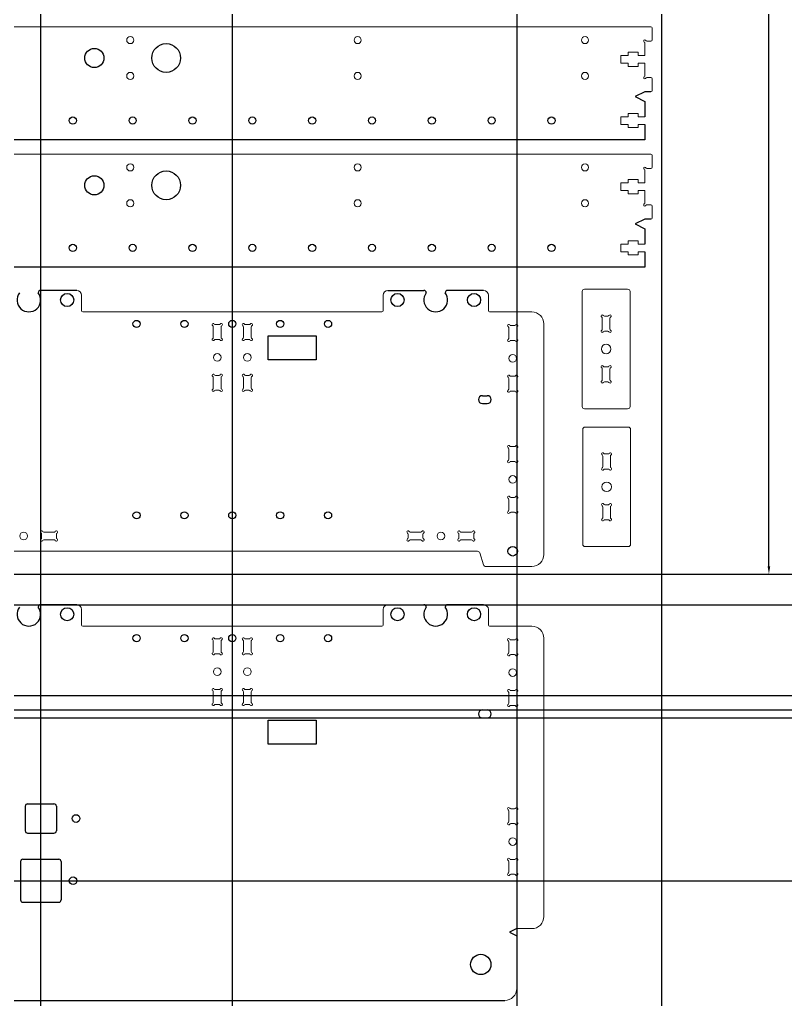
# Model space of a CAD drawing. Header units: millimetres. Extents: x 758 to 1394, y -722 to 605.
# Drawn here: x 1073.7 to 1394.1, y -580.2 to -170.3 of the extents above; entities that cross this region are included whole.
import ezdxf

# ---------------------------------------------------------------- set-up
doc = ezdxf.new("R2010")
doc.units = ezdxf.units.MM
doc.header["$PDSIZE"] = -1
doc.layers.add('Layer0', color=7, linetype='Continuous', true_color=0xffffff)
doc.layers.add('WHITE', color=7, linetype='Continuous', true_color=0xffffff)
doc.dimstyles.new('ISO-25', dxfattribs={"dimtxt": 2.5, "dimasz": 2.5, "dimexe": 1.25, "dimexo": 0.625, "dimtad": 1, "dimtxsty": 'Standard', "dimcen": 2.5, "dimadec": 0, "dimazin": 0, "dimtfac": 1, "dimtmove": 0, "dimatfit": 3, "dimfxl": 1, "dimarcsym": 0})

# ---------------------------------------------------------------- blocks, each defined once
blk = doc.blocks.new('*D19')
at = {"layer": 'Defpoints', "color": 0}
for p in [(1341.88, 554.69), (1341.88, -402.04), (1386.81, -402.04)]:
    blk.add_point(p, dxfattribs=at)
at = {"layer": 'Layer0', "color": 0, "lineweight": -2}
for p, q in [((1342.88, 554.69), (1387.81, 554.69)), ((1386.81, 551.39), (1386.81, 79.89)), ((1386.81, -398.74), (1386.81, 72.76)), ((1342.88, -402.04), (1387.81, -402.04))]:
    blk.add_line(p, q, dxfattribs=at)
at = {"layer": 'Layer0', "color": 0}
for points in [[(1387.36, 551.39), (1386.26, 551.39), (1386.81, 554.69)], [(1386.26, -398.74), (1387.36, -398.74), (1386.81, -402.04)]]:
    blk.add_solid(points, dxfattribs=at)
at = {"layer": 'Layer0', "color": 0, "lineweight": -2, "insert": (1386.81, 76.33), "char_height": 3.5, "attachment_point": 5}
blk.add_mtext('956,73', dxfattribs=at)

msp = doc.modelspace()

# ---------------------------------------------------------------- linework, layer by layer
at = {"color": 7, "linetype": 'Continuous', "lineweight": 15}
for p, q in [((758.462, -173.263), (1337.462, -173.263)), ((1337.962, -173.763), (1337.962, -178.763)), ((1334.961, -180.129), (1334.961, -185.263)), ((1337.462, -179.263), (1335.828, -179.263)), ((1332.161, -183.906), (1327.961, -183.906)), ((1327.961, -183.906), (1327.961, -185.263)), ((1332.161, -185.263), (1332.161, -183.906)), ((1327.961, -185.263), (1324.961, -185.263)), ((1324.961, -185.263), (1324.961, -188.463)), ((1324.961, -188.463), (1327.961, -188.463)), ((1327.961, -188.463), (1327.961, -189.806)), ((1334.961, -185.263), (1332.161, -185.263)), ((1332.161, -188.463), (1334.961, -188.463)), ((1332.161, -189.806), (1332.161, -188.463)), ((1334.961, -188.463), (1334.961, -193.597)), ((1327.961, -189.806), (1332.161, -189.806)), ((1335.828, -194.463), (1337.462, -194.463)), ((1337.962, -194.963), (1337.962, -199.963)), ((1327.961, -210.863), (1324.961, -210.863)), ((1324.961, -210.863), (1324.961, -214.063)), ((1332.161, -209.506), (1327.961, -209.506)), ((1327.961, -209.506), (1327.961, -210.863)), ((1332.161, -210.863), (1332.161, -209.506)), ((1334.961, -210.863), (1332.161, -210.863)), ((1324.961, -214.063), (1327.961, -214.063)), ((1327.961, -214.063), (1327.961, -215.406)), ((1327.961, -215.406), (1332.161, -215.406)), ((1332.161, -214.063), (1334.961, -214.063)), ((1332.161, -215.406), (1332.161, -214.063)), ((758.462, -226.477), (1337.462, -226.477)), ((1337.962, -226.977), (1337.962, -231.977)), ((1334.961, -233.343), (1334.961, -238.477)), ((1337.462, -232.477), (1335.828, -232.477)), ((1332.161, -237.12), (1327.961, -237.12)), ((1327.961, -237.12), (1327.961, -238.477)), ((1332.161, -238.477), (1332.161, -237.12)), ((1327.961, -238.477), (1324.961, -238.477)), ((1324.961, -238.477), (1324.961, -241.677)), ((1324.961, -241.677), (1327.961, -241.677)), ((1327.961, -241.677), (1327.961, -243.02)), ((1334.961, -238.477), (1332.161, -238.477)), ((1332.161, -241.677), (1334.961, -241.677)), ((1332.161, -243.02), (1332.161, -241.677)), ((1334.961, -241.677), (1334.961, -246.811)), ((1327.961, -243.02), (1332.161, -243.02)), ((1335.828, -247.677), (1337.462, -247.677)), ((1337.962, -248.177), (1337.962, -253.177)), ((1327.961, -264.077), (1324.961, -264.077)), ((1324.961, -264.077), (1324.961, -267.277)), ((1332.161, -262.72), (1327.961, -262.72)), ((1327.961, -262.72), (1327.961, -264.077)), ((1332.161, -264.077), (1332.161, -262.72)), ((1334.961, -264.077), (1332.161, -264.077)), ((1324.961, -267.277), (1327.961, -267.277)), ((1327.961, -267.277), (1327.961, -268.62)), ((1327.961, -268.62), (1332.161, -268.62)), ((1332.161, -267.277), (1334.961, -267.277)), ((1332.161, -268.62), (1332.161, -267.277)), ((1099.584, -285.455), (1099.584, -291.957)), ((1225.589, -285.455), (1225.589, -291.957)), ((1269.589, -285.455), (1269.589, -291.957)), ((1308.782, -283.941), (1308.782, -331.941)), ((1327.782, -282.941), (1309.782, -282.941)), ((1328.782, -331.941), (1328.782, -283.941)), ((1225.089, -292.457), (1100.084, -292.457)), ((1287.761, -292.457), (1270.089, -292.457)), ((1317.182, -295.057), (1317.182, -299.625)), ((1319.516, -294.191), (1318.048, -294.191)), ((1320.382, -299.625), (1320.382, -295.057)), ((1154.637, -298.623), (1154.637, -303.091)), ((1157.07, -297.757), (1155.503, -297.757)), ((1157.936, -303.091), (1157.936, -298.623)), ((1167.237, -298.623), (1167.237, -303.091)), ((1169.67, -297.757), (1168.103, -297.757)), ((1170.536, -303.091), (1170.536, -298.623)), ((1278.112, -299.011), (1278.112, -303.479)), ((1280.545, -298.145), (1278.978, -298.145)), ((1281.411, -303.479), (1281.411, -299.011)), ((1292.761, -393.845), (1292.761, -297.457)), ((1318.048, -300.491), (1319.516, -300.491)), ((1155.503, -303.957), (1157.07, -303.957)), ((1168.103, -303.957), (1169.67, -303.957)), ((1278.978, -304.345), (1280.545, -304.345)), ((1319.516, -315.391), (1318.048, -315.391)), ((1157.07, -318.957), (1155.503, -318.957)), ((1169.67, -318.957), (1168.103, -318.957)), ((1280.545, -319.345), (1278.978, -319.345)), ((1317.182, -316.257), (1317.182, -320.825)), ((1320.382, -320.825), (1320.382, -316.257)), ((1154.637, -319.823), (1154.637, -324.291)), ((1157.936, -324.291), (1157.936, -319.823)), ((1167.237, -319.823), (1167.237, -324.291)), ((1170.536, -324.291), (1170.536, -319.823)), ((1278.112, -320.211), (1278.112, -324.679)), ((1281.411, -324.679), (1281.411, -320.211)), ((1318.048, -321.691), (1319.516, -321.691)), ((1155.503, -325.157), (1157.07, -325.157)), ((1168.103, -325.157), (1169.67, -325.157)), ((1278.978, -325.545), (1280.545, -325.545)), ((1309.782, -332.941), (1327.782, -332.941)), ((1308.988, -341.554), (1308.988, -389.554)), ((1327.988, -340.554), (1309.988, -340.554)), ((1328.988, -389.554), (1328.988, -341.554)), ((1278.112, -349.623), (1278.112, -354.091)), ((1280.545, -348.757), (1278.978, -348.757)), ((1281.411, -354.091), (1281.411, -349.623)), ((1319.722, -351.804), (1318.254, -351.804)), ((1278.978, -354.957), (1280.545, -354.957)), ((1317.388, -352.67), (1317.388, -357.238)), ((1320.588, -357.238), (1320.588, -352.67)), ((1318.254, -358.104), (1319.722, -358.104)), ((1278.112, -370.823), (1278.112, -375.291)), ((1280.545, -369.957), (1278.978, -369.957)), ((1281.411, -375.291), (1281.411, -370.823)), ((1319.722, -373.004), (1318.254, -373.004)), ((1278.978, -376.157), (1280.545, -376.157)), ((1317.388, -373.87), (1317.388, -378.438)), ((1320.588, -378.438), (1320.588, -373.87)), ((1318.254, -379.304), (1319.722, -379.304)), ((1082.911, -385.323), (1082.911, -386.891)), ((1088.245, -384.457), (1083.777, -384.457)), ((1089.111, -386.891), (1089.111, -385.323)), ((1236.061, -385.323), (1236.061, -386.891)), ((1241.395, -384.457), (1236.927, -384.457)), ((1242.261, -386.891), (1242.261, -385.323)), ((1257.261, -385.323), (1257.261, -386.891)), ((1262.595, -384.457), (1258.127, -384.457)), ((1263.461, -386.891), (1263.461, -385.323)), ((1083.777, -387.757), (1088.245, -387.757)), ((1236.927, -387.757), (1241.395, -387.757)), ((1258.127, -387.757), (1262.595, -387.757)), ((1060.146, -392.457), (1265.027, -392.457)), ((1265.981, -393.158), (1267.542, -398.143)), ((1309.988, -390.554), (1327.988, -390.554)), ((1268.496, -398.845), (1287.761, -398.845)), ((1099.584, -416.805), (1099.584, -423.307)), ((1225.589, -416.805), (1225.589, -423.307)), ((1269.589, -416.805), (1269.589, -423.307)), ((1225.089, -423.807), (1100.084, -423.807)), ((1287.761, -423.807), (1270.089, -423.807)), ((1154.637, -429.973), (1154.637, -434.441)), ((1157.07, -429.107), (1155.503, -429.107)), ((1157.936, -434.441), (1157.936, -429.973)), ((1167.237, -429.973), (1167.237, -434.441)), ((1169.67, -429.107), (1168.103, -429.107)), ((1170.536, -434.441), (1170.536, -429.973)), ((1278.112, -430.361), (1278.112, -434.828)), ((1280.545, -429.495), (1278.978, -429.495)), ((1281.411, -434.828), (1281.411, -430.361)), ((1292.761, -545.195), (1292.761, -428.807)), ((1155.503, -435.307), (1157.07, -435.307)), ((1168.103, -435.307), (1169.67, -435.307)), ((1278.978, -435.695), (1280.545, -435.695)), ((1157.07, -450.307), (1155.503, -450.307)), ((1169.67, -450.307), (1168.103, -450.307)), ((1280.545, -450.695), (1278.978, -450.695)), ((1154.637, -451.173), (1154.637, -455.641)), ((1157.936, -455.641), (1157.936, -451.173)), ((1167.237, -451.173), (1167.237, -455.641)), ((1170.536, -455.641), (1170.536, -451.173)), ((1278.112, -451.561), (1278.112, -456.028)), ((1281.411, -456.028), (1281.411, -451.561)), ((1155.503, -456.507), (1157.07, -456.507)), ((1168.103, -456.507), (1169.67, -456.507)), ((1278.978, -456.895), (1280.545, -456.895)), ((1280.545, -500.107), (1278.978, -500.107)), ((1278.112, -500.973), (1278.112, -505.441)), ((1281.411, -505.441), (1281.411, -500.973)), ((1278.978, -506.307), (1280.545, -506.307)), ((1278.112, -522.173), (1278.112, -526.641)), ((1280.545, -521.307), (1278.978, -521.307)), ((1281.411, -526.641), (1281.411, -522.173)), ((1278.978, -527.507), (1280.545, -527.507)), ((1281.411, -550.195), (1287.761, -550.195))]:
    msp.add_line(p, q, dxfattribs=at)
for p, q in [((1334.961, -200.463), (1330.961, -202.463)), ((1337.462, -200.463), (1334.961, -200.463)), ((1330.961, -202.463), (1334.961, -204.463)), ((1334.961, -204.463), (1334.961, -210.863)), ((1334.961, -214.063), (1334.961, -220.463)), ((1334.961, -220.463), (760.962, -220.463)), ((1334.961, -253.677), (1330.961, -255.677)), ((1337.462, -253.677), (1334.961, -253.677)), ((1330.961, -255.677), (1334.961, -257.677)), ((1334.961, -257.677), (1334.961, -264.077)), ((1334.961, -267.277), (1334.961, -273.677)), ((1334.961, -273.677), (760.962, -273.677)), ((1281.411, -550.195), (1278.411, -551.695)), ((1278.411, -551.695), (1281.411, -553.195))]:
    msp.add_line(p, q)
for centre, radius in [((1119.962, -178.813), 1.5), ((1214.962, -178.813), 1.5), ((1309.962, -178.813), 1.5), ((1119.962, -193.813), 1.5), ((1214.962, -193.813), 1.5), ((1309.962, -193.813), 1.5), ((1119.962, -232.027), 1.5), ((1214.962, -232.027), 1.5), ((1309.962, -232.027), 1.5), ((1119.962, -247.027), 1.5), ((1214.962, -247.027), 1.5), ((1309.962, -247.027), 1.5), ((1318.782, -307.941), 2), ((1156.286, -311.457), 1.6), ((1168.886, -311.457), 1.6), ((1279.761, -311.845), 1.6), ((1279.761, -362.457), 1.6), ((1318.988, -365.554), 2), ((1075.411, -386.107), 1.6), ((1249.761, -386.107), 1.6), ((1156.286, -442.807), 1.6), ((1168.886, -442.807), 1.6), ((1279.761, -443.195), 1.6), ((1279.761, -513.807), 1.6)]:
    msp.add_circle(centre, radius, dxfattribs=at)
for centre, radius in [((1134.962, -186.313), 6), ((1104.962, -186.313), 4), ((1134.962, -239.527), 6), ((1104.962, -239.527), 4)]:
    msp.add_circle(centre, radius)
for centre, radius, start, end in [((1337.462, -173.763), 0.5, 0, 90), ((1334.961, -179.263), 0.5, 30.00005, 239.99995), ((1334.461, -180.129), 0.5, 0, 59.99995), ((1335.828, -178.763), 0.5, 210.00005, 270), ((1337.462, -178.763), 0.5, 270, 0), ((1334.961, -194.463), 0.5, 120, 330), ((1334.461, -193.597), 0.5, 300, 0), ((1335.828, -194.963), 0.5, 90, 150), ((1337.462, -194.963), 0.5, 0, 90), ((1337.462, -199.963), 0.5, 270, 0), ((1337.462, -226.977), 0.5, 0, 90), ((1334.961, -232.477), 0.5, 30.00005, 239.99995), ((1334.461, -233.343), 0.5, 0, 59.99995), ((1335.828, -231.977), 0.5, 210.00005, 270), ((1337.462, -231.977), 0.5, 270, 0), ((1334.961, -247.677), 0.5, 120, 330), ((1334.461, -246.811), 0.5, 300, 0), ((1335.828, -248.177), 0.5, 90, 150), ((1337.462, -248.177), 0.5, 0, 90), ((1337.462, -253.177), 0.5, 270, 0), ((1097.584, -285.455), 2, 0, 90), ((1227.589, -285.455), 2, 90, 180), ((1267.589, -285.455), 2, 0, 90), ((1309.782, -283.941), 1, 90, 180), ((1327.782, -283.941), 1, 0, 90), ((1100.084, -291.957), 0.5, 180, 270), ((1225.089, -291.957), 0.5, 270, 0), ((1270.089, -291.957), 0.5, 180, 270), ((1287.761, -297.457), 5, 0, 90), ((1317.182, -294.191), 0.5, 30, 240), ((1316.682, -295.057), 0.5, 0, 60), ((1318.048, -293.691), 0.5, 210, 270), ((1319.516, -293.691), 0.5, 270, 330), ((1320.382, -294.191), 0.5, 300, 150), ((1320.882, -295.057), 0.5, 120, 180), ((1154.637, -297.757), 0.5, 30.00035, 240.00004), ((1154.137, -298.623), 0.5, 0.00004, 60.00011), ((1155.503, -297.257), 0.5, 210.00031, 270.00011), ((1157.07, -297.257), 0.5, 269.99993, 330), ((1157.936, -297.757), 0.5, 300.00024, 149.99993), ((1158.436, -298.623), 0.5, 120.0002, 180), ((1167.237, -297.757), 0.5, 30.00035, 240.00004), ((1166.737, -298.623), 0.5, 0.00004, 60.00011), ((1168.103, -297.257), 0.5, 210.00031, 270.00011), ((1169.67, -297.257), 0.5, 269.99993, 330), ((1170.536, -297.757), 0.5, 300.00024, 149.99993), ((1171.036, -298.623), 0.5, 120.0002, 180), ((1278.112, -298.145), 0.5, 29.99996, 239.99965), ((1277.612, -299.011), 0.5, 359.99989, 59.99969), ((1278.978, -297.645), 0.5, 209.99989, 269.99984), ((1280.545, -297.645), 0.5, 269.99996, 329.99976), ((1281.411, -298.145), 0.5, 299.99983, 149.99984), ((1281.911, -299.011), 0.5, 119.99996, 180.00003), ((1154.137, -303.091), 0.5, 299.99947, 359.99969), ((1158.436, -303.091), 0.5, 180.00005, 240), ((1166.737, -303.091), 0.5, 299.99947, 359.99969), ((1171.036, -303.091), 0.5, 180.00005, 240), ((1317.182, -300.491), 0.5, 120, 330), ((1316.682, -299.625), 0.5, 300, 0), ((1318.048, -300.991), 0.5, 90, 150), ((1319.516, -300.991), 0.5, 30, 90), ((1320.382, -300.491), 0.5, 210, 60), ((1320.882, -299.625), 0.5, 180, 240), ((1154.637, -303.957), 0.5, 120.00035, 330.00004), ((1155.503, -304.457), 0.5, 90.00004, 150.00011), ((1157.07, -304.457), 0.5, 30.0002, 90), ((1157.936, -303.957), 0.5, 210.00024, 59.99993), ((1167.237, -303.957), 0.5, 120.00035, 330.00004), ((1168.103, -304.457), 0.5, 90.00004, 150.00011), ((1169.67, -304.457), 0.5, 30.0002, 90), ((1170.536, -303.957), 0.5, 210.00024, 59.99993), ((1278.112, -304.345), 0.5, 119.99996, 329.99965), ((1277.612, -303.479), 0.5, 299.99978, 359.99979), ((1278.978, -304.845), 0.5, 89.99989, 149.99969), ((1280.545, -304.845), 0.5, 29.99996, 89.99992), ((1281.411, -304.345), 0.5, 210.00003, 59.99972), ((1281.911, -303.479), 0.5, 179.99996, 239.99976), ((1317.182, -315.391), 0.5, 30, 240), ((1318.048, -314.891), 0.5, 210, 270), ((1319.516, -314.891), 0.5, 270, 330), ((1320.382, -315.391), 0.5, 300, 150), ((1154.637, -318.957), 0.5, 30.00035, 240.00004), ((1154.137, -319.823), 0.5, 0.00016, 60.00011), ((1155.503, -318.457), 0.5, 210.00031, 270.00011), ((1157.07, -318.457), 0.5, 269.99993, 330), ((1157.936, -318.957), 0.5, 300.00012, 150.00013), ((1158.436, -319.823), 0.5, 120.0002, 180), ((1167.237, -318.957), 0.5, 30.00035, 240.00004), ((1166.737, -319.823), 0.5, 0.00016, 60.00011), ((1168.103, -318.457), 0.5, 210.00031, 270.00011), ((1169.67, -318.457), 0.5, 269.99993, 330), ((1170.536, -318.957), 0.5, 300.00012, 150.00013), ((1171.036, -319.823), 0.5, 120.0002, 180), ((1278.112, -319.345), 0.5, 29.99976, 239.99977), ((1278.978, -318.845), 0.5, 209.99989, 269.99984), ((1280.545, -318.845), 0.5, 269.99996, 329.99976), ((1281.411, -319.345), 0.5, 299.99983, 149.99984), ((1316.682, -316.257), 0.5, 0, 60), ((1320.882, -316.257), 0.5, 120, 180), ((1277.612, -320.211), 0.5, 359.99989, 59.99969), ((1281.911, -320.211), 0.5, 119.99996, 179.99992), ((1317.182, -321.691), 0.5, 120, 330), ((1316.682, -320.825), 0.5, 300, 0), ((1318.048, -322.191), 0.5, 90, 150), ((1319.516, -322.191), 0.5, 30, 90), ((1320.382, -321.691), 0.5, 210, 60), ((1320.882, -320.825), 0.5, 180, 240), ((1154.637, -325.157), 0.5, 120.00023, 330.00024), ((1154.137, -324.291), 0.5, 299.99947, 359.99969), ((1155.503, -325.657), 0.5, 90.00004, 150.00011), ((1157.07, -325.657), 0.5, 30.0002, 90), ((1157.936, -325.157), 0.5, 210.00024, 59.99993), ((1158.436, -324.291), 0.5, 180.00005, 240), ((1167.237, -325.157), 0.5, 120.00023, 330.00024), ((1166.737, -324.291), 0.5, 299.99947, 359.99969), ((1168.103, -325.657), 0.5, 90.00004, 150.00011), ((1169.67, -325.657), 0.5, 30.0002, 90), ((1170.536, -325.157), 0.5, 210.00024, 59.99993), ((1171.036, -324.291), 0.5, 180.00005, 240), ((1278.112, -325.545), 0.5, 119.99996, 329.99965), ((1277.612, -324.679), 0.5, 299.99978, 359.99979), ((1278.978, -326.045), 0.5, 89.99989, 149.99969), ((1280.545, -326.045), 0.5, 29.99996, 89.99992), ((1281.411, -325.545), 0.5, 209.99983, 59.99984), ((1281.911, -324.679), 0.5, 179.99996, 239.99976), ((1309.782, -331.941), 1, 180, 270), ((1327.782, -331.941), 1, 270, 0), ((1309.988, -341.554), 1, 90, 180), ((1327.988, -341.554), 1, 0, 90), ((1278.112, -348.757), 0.5, 29.99996, 239.99965), ((1281.411, -348.757), 0.5, 299.99983, 149.99984), ((1277.612, -349.623), 0.5, 359.99989, 59.99969), ((1278.978, -348.257), 0.5, 209.99989, 269.99984), ((1280.545, -348.257), 0.5, 269.99996, 329.99976), ((1281.911, -349.623), 0.5, 119.99996, 180.00003), ((1317.388, -351.804), 0.5, 30, 240), ((1316.888, -352.67), 0.5, 0, 60), ((1318.254, -351.304), 0.5, 210, 270), ((1319.722, -351.304), 0.5, 270, 330), ((1320.588, -351.804), 0.5, 300, 150), ((1321.088, -352.67), 0.5, 120, 180), ((1278.112, -354.957), 0.5, 119.99996, 329.99965), ((1277.612, -354.091), 0.5, 299.99978, 359.99979), ((1278.978, -355.457), 0.5, 89.99989, 149.99969), ((1280.545, -355.457), 0.5, 29.99996, 89.99992), ((1281.411, -354.957), 0.5, 210.00003, 59.99972), ((1281.911, -354.091), 0.5, 179.99996, 239.99976), ((1317.388, -358.104), 0.5, 120, 330), ((1316.888, -357.238), 0.5, 300, 0), ((1318.254, -358.604), 0.5, 90, 150), ((1319.722, -358.604), 0.5, 30, 90), ((1320.588, -358.104), 0.5, 210, 60), ((1321.088, -357.238), 0.5, 180, 240), ((1278.112, -369.957), 0.5, 29.99976, 239.99977), ((1277.612, -370.823), 0.5, 359.99989, 59.99969), ((1278.978, -369.457), 0.5, 209.99989, 269.99984), ((1280.545, -369.457), 0.5, 269.99996, 329.99976), ((1281.411, -369.957), 0.5, 299.99983, 149.99984), ((1281.911, -370.823), 0.5, 119.99996, 179.99992), ((1317.388, -373.004), 0.5, 30, 240), ((1318.254, -372.504), 0.5, 210, 270), ((1319.722, -372.504), 0.5, 270, 330), ((1320.588, -373.004), 0.5, 300, 150), ((1278.112, -376.157), 0.5, 119.99996, 329.99965), ((1277.612, -375.291), 0.5, 299.99978, 359.99979), ((1278.978, -376.657), 0.5, 89.99989, 149.99969), ((1280.545, -376.657), 0.5, 29.99996, 89.99992), ((1281.411, -376.157), 0.5, 209.99983, 59.99984), ((1281.911, -375.291), 0.5, 179.99996, 239.99976), ((1316.888, -373.87), 0.5, 0, 60), ((1321.088, -373.87), 0.5, 120, 180), ((1317.388, -379.304), 0.5, 120, 330), ((1316.888, -378.438), 0.5, 300, 0), ((1318.254, -379.804), 0.5, 90, 150), ((1319.722, -379.804), 0.5, 30, 90), ((1320.588, -379.304), 0.5, 210, 60), ((1321.088, -378.438), 0.5, 180, 240), ((1082.911, -384.457), 0.5, 30.00035, 240.00004), ((1082.411, -385.323), 0.5, 0.00004, 60.00011), ((1083.777, -383.957), 0.5, 209.99947, 269.99969), ((1088.245, -383.957), 0.5, 270.00004, 330.00011), ((1089.111, -384.457), 0.5, 300.00035, 150.00004), ((1089.611, -385.323), 0.5, 120.00031, 180.00011), ((1236.061, -384.457), 0.5, 30.00023, 240.00024), ((1235.561, -385.323), 0.5, 0.00004, 60.00011), ((1236.927, -383.957), 0.5, 209.99947, 269.99969), ((1241.395, -383.957), 0.5, 270.00016, 330.00011), ((1242.261, -384.457), 0.5, 300.00035, 150.00004), ((1242.761, -385.323), 0.5, 120.00031, 180.00011), ((1257.261, -384.457), 0.5, 30.00035, 240.00004), ((1256.761, -385.323), 0.5, 0.00004, 60.00011), ((1258.127, -383.957), 0.5, 209.99947, 269.99969), ((1262.595, -383.957), 0.5, 270.00004, 330.00011), ((1263.461, -384.457), 0.5, 300.00035, 150.00004), ((1263.961, -385.323), 0.5, 120.00031, 180.00011), ((1082.911, -387.757), 0.5, 120.00024, 329.99993), ((1082.411, -386.891), 0.5, 300.0002, 0), ((1083.777, -388.257), 0.5, 90.00005, 150), ((1088.245, -388.257), 0.5, 30.0002, 90), ((1089.111, -387.757), 0.5, 210.00024, 59.99993), ((1089.611, -386.891), 0.5, 179.99993, 240), ((1236.061, -387.757), 0.5, 120.00024, 329.99993), ((1235.561, -386.891), 0.5, 300.0002, 0), ((1236.927, -388.257), 0.5, 90.00005, 150), ((1241.395, -388.257), 0.5, 30.0002, 90), ((1242.261, -387.757), 0.5, 210.00012, 60.00013), ((1242.761, -386.891), 0.5, 179.99993, 240), ((1257.261, -387.757), 0.5, 120.00024, 329.99993), ((1256.761, -386.891), 0.5, 300.0002, 0), ((1258.127, -388.257), 0.5, 90.00005, 150), ((1262.595, -388.257), 0.5, 30.0002, 90), ((1263.461, -387.757), 0.5, 210.00024, 59.99993), ((1263.961, -386.891), 0.5, 179.99993, 240), ((1265.027, -393.457), 1, 17.38569, 90), ((1309.988, -389.554), 1, 180, 270), ((1327.988, -389.554), 1, 270, 0), ((1287.761, -393.845), 5, 269.99998, 0), ((1268.496, -397.845), 1, 197.38569, 270), ((1097.584, -416.805), 2, 0, 90), ((1227.589, -416.805), 2, 90, 180), ((1267.589, -416.805), 2, 0, 90), ((1100.084, -423.307), 0.5, 180, 270), ((1225.089, -423.307), 0.5, 270, 0), ((1270.089, -423.307), 0.5, 180, 270), ((1287.761, -428.807), 5, 0, 90), ((1154.637, -429.107), 0.5, 30.00035, 240.00004), ((1154.137, -429.973), 0.5, 0.00004, 60.00011), ((1155.503, -428.607), 0.5, 210.00031, 270.00011), ((1157.07, -428.607), 0.5, 269.99993, 330), ((1157.936, -429.107), 0.5, 300.00024, 149.99993), ((1158.436, -429.973), 0.5, 120.0002, 180), ((1167.237, -429.107), 0.5, 30.00035, 240.00004), ((1166.737, -429.973), 0.5, 0.00004, 60.00011), ((1168.103, -428.607), 0.5, 210.00031, 270.00011), ((1169.67, -428.607), 0.5, 269.99993, 330), ((1170.536, -429.107), 0.5, 300.00024, 149.99993), ((1171.036, -429.973), 0.5, 120.0002, 180), ((1278.112, -429.495), 0.5, 29.99996, 239.99965), ((1277.612, -430.361), 0.5, 359.99989, 59.99969), ((1278.978, -428.994), 0.5, 209.99989, 269.99984), ((1280.545, -428.994), 0.5, 269.99996, 329.99976), ((1281.411, -429.495), 0.5, 299.99983, 149.99984), ((1281.911, -430.361), 0.5, 119.99996, 180.00003), ((1154.137, -434.441), 0.5, 299.99947, 359.99969), ((1158.436, -434.441), 0.5, 180.00005, 240), ((1166.737, -434.441), 0.5, 299.99947, 359.99969), ((1171.036, -434.441), 0.5, 180.00005, 240), ((1154.637, -435.307), 0.5, 120.00035, 330.00004), ((1155.503, -435.807), 0.5, 90.00004, 150.00011), ((1157.07, -435.807), 0.5, 30.0002, 90), ((1157.936, -435.307), 0.5, 210.00024, 59.99993), ((1167.237, -435.307), 0.5, 120.00035, 330.00004), ((1168.103, -435.807), 0.5, 90.00004, 150.00011), ((1169.67, -435.807), 0.5, 30.0002, 90), ((1170.536, -435.307), 0.5, 210.00024, 59.99993), ((1278.112, -435.695), 0.5, 119.99996, 329.99965), ((1277.612, -434.828), 0.5, 299.99978, 359.99979), ((1278.978, -436.195), 0.5, 89.99989, 149.99969), ((1280.545, -436.195), 0.5, 29.99996, 89.99992), ((1281.411, -435.695), 0.5, 210.00003, 59.99972), ((1281.911, -434.828), 0.5, 179.99996, 239.99976), ((1154.637, -450.307), 0.5, 30.00035, 240.00004), ((1154.137, -451.173), 0.5, 0.00016, 60.00011), ((1155.503, -449.807), 0.5, 210.00031, 270.00011), ((1157.07, -449.807), 0.5, 269.99993, 330), ((1157.936, -450.307), 0.5, 300.00012, 150.00013), ((1158.436, -451.173), 0.5, 120.0002, 180), ((1167.237, -450.307), 0.5, 30.00035, 240.00004), ((1166.737, -451.173), 0.5, 0.00016, 60.00011), ((1168.103, -449.807), 0.5, 210.00031, 270.00011), ((1169.67, -449.807), 0.5, 269.99993, 330), ((1170.536, -450.307), 0.5, 300.00012, 150.00013), ((1171.036, -451.173), 0.5, 120.0002, 180), ((1278.112, -450.695), 0.5, 29.99976, 239.99977), ((1278.978, -450.194), 0.5, 209.99989, 269.99984), ((1280.545, -450.194), 0.5, 269.99996, 329.99976), ((1281.411, -450.695), 0.5, 299.99983, 149.99984), ((1277.612, -451.561), 0.5, 359.99989, 59.99969), ((1281.911, -451.561), 0.5, 119.99996, 179.99992), ((1154.637, -456.507), 0.5, 120.00023, 330.00024), ((1154.137, -455.641), 0.5, 299.99947, 359.99969), ((1155.503, -457.007), 0.5, 90.00004, 150.00011), ((1157.07, -457.007), 0.5, 30.0002, 90), ((1157.936, -456.507), 0.5, 210.00024, 59.99993), ((1158.436, -455.641), 0.5, 180.00005, 240), ((1167.237, -456.507), 0.5, 120.00023, 330.00024), ((1166.737, -455.641), 0.5, 299.99947, 359.99969), ((1168.103, -457.007), 0.5, 90.00004, 150.00011), ((1169.67, -457.007), 0.5, 30.0002, 90), ((1170.536, -456.507), 0.5, 210.00024, 59.99993), ((1171.036, -455.641), 0.5, 180.00005, 240), ((1278.112, -456.895), 0.5, 119.99996, 329.99965), ((1277.612, -456.028), 0.5, 299.99978, 359.99979), ((1278.978, -457.394), 0.5, 89.99989, 149.99969), ((1280.545, -457.394), 0.5, 29.99996, 89.99992), ((1281.411, -456.895), 0.5, 209.99983, 59.99984), ((1281.911, -456.028), 0.5, 179.99996, 239.99976), ((1278.112, -500.107), 0.5, 29.99996, 239.99965), ((1278.978, -499.607), 0.5, 209.99989, 269.99984), ((1280.545, -499.607), 0.5, 269.99996, 329.99976), ((1281.411, -500.107), 0.5, 299.99983, 149.99984), ((1277.612, -500.973), 0.5, 359.99989, 59.99969), ((1281.911, -500.973), 0.5, 119.99996, 180.00003), ((1278.112, -506.307), 0.5, 119.99996, 329.99965), ((1277.612, -505.441), 0.5, 299.99978, 359.99979), ((1278.978, -506.807), 0.5, 89.99989, 149.99969), ((1280.545, -506.807), 0.5, 29.99996, 89.99992), ((1281.411, -506.307), 0.5, 210.00003, 59.99972), ((1281.911, -505.441), 0.5, 179.99996, 239.99976), ((1278.112, -521.307), 0.5, 29.99976, 239.99977), ((1277.612, -522.173), 0.5, 359.99989, 59.99969), ((1278.978, -520.807), 0.5, 209.99989, 269.99984), ((1280.545, -520.807), 0.5, 269.99996, 329.99976), ((1281.411, -521.307), 0.5, 299.99983, 149.99984), ((1281.911, -522.173), 0.5, 119.99996, 179.99992), ((1278.112, -527.507), 0.5, 119.99996, 329.99965), ((1277.612, -526.641), 0.5, 299.99978, 359.99979), ((1278.978, -528.007), 0.5, 89.99989, 149.99969), ((1280.545, -528.007), 0.5, 29.99996, 89.99992), ((1281.411, -527.507), 0.5, 209.99983, 59.99984), ((1281.911, -526.641), 0.5, 179.99996, 239.99976), ((1287.761, -545.195), 5, 269.99998, 0), ((1276.411, -575.195), 5, 269.99998, 0)]:
    msp.add_arc(centre, radius, start, end, dxfattribs=at)
at = {"layer": 'Layer0', "color": 7, "lineweight": -2}
for p, q in [((1097.584, -283.455), (1082.524, -283.459)), ((1227.589, -283.455), (1242.649, -283.459)), ((1267.589, -283.455), (1252.529, -283.459)), ((1177.586, -302.457), (1197.586, -302.457)), ((1177.586, -312.457), (1177.586, -302.457)), ((1197.586, -302.457), (1197.586, -312.457)), ((1197.586, -312.457), (1177.586, -312.457)), ((1267.111, -327.445), (1269.111, -327.445)), ((1267.111, -330.745), (1269.111, -330.745)), ((1097.584, -414.805), (1082.524, -414.809)), ((1227.589, -414.805), (1242.649, -414.809)), ((1267.589, -414.805), (1252.529, -414.809)), ((1267.111, -458.795), (1269.111, -458.795)), ((1177.586, -463.095), (1197.586, -463.095)), ((1177.586, -473.095), (1177.586, -463.095)), ((1197.586, -463.095), (1197.586, -473.095)), ((1267.111, -462.095), (1269.111, -462.095)), ((1197.586, -473.095), (1177.586, -473.095))]:
    msp.add_line(p, q, dxfattribs=at)
at = {"layer": 'Layer0', "color": 2, "lineweight": -2}
for p, direction in [((1162.586, -428.807), (0, -1)), ((1281.411, -564.195), (0, -1)), ((1341.881, -257.492), (0, -1)), ((758.284, -402.041), (1, 0)), ((793.884, -414.807), (1, 0)), ((1057.061, -452.795), (1, 0)), ((1057.061, -458.795), (1, 0)), ((785.832, -462.095), (1, 0))]:
    msp.add_xline(p, direction, dxfattribs=at)
at = {"layer": 'Layer0', "color": 7, "lineweight": -2}
for centre, radius in [((1095.962, -212.463), 1.5), ((1120.962, -212.463), 1.5), ((1145.962, -212.463), 1.5), ((1170.962, -212.463), 1.5), ((1195.962, -212.463), 1.5), ((1220.962, -212.463), 1.5), ((1245.962, -212.463), 1.5), ((1270.962, -212.463), 1.5), ((1295.962, -212.463), 1.5), ((1095.962, -265.677), 1.5), ((1120.962, -265.677), 1.5), ((1145.962, -265.677), 1.5), ((1170.962, -265.677), 1.5), ((1195.962, -265.677), 1.5), ((1220.962, -265.677), 1.5), ((1245.962, -265.677), 1.5), ((1270.962, -265.677), 1.5), ((1295.962, -265.677), 1.5), ((1093.584, -287.455), 2.75), ((1231.589, -287.455), 2.75), ((1263.589, -287.455), 2.75), ((1122.586, -297.457), 1.5), ((1142.586, -297.457), 1.5), ((1162.586, -297.457), 1.5), ((1182.586, -297.457), 1.5), ((1202.586, -297.457), 1.5), ((1122.586, -377.457), 1.5), ((1142.586, -377.457), 1.5), ((1162.586, -377.457), 1.5), ((1182.586, -377.457), 1.5), ((1202.586, -377.457), 1.5), ((1279.761, -392.457), 2), ((1093.584, -418.805), 2.75), ((1231.589, -418.805), 2.75), ((1263.589, -418.805), 2.75), ((1122.586, -428.807), 1.5), ((1142.586, -428.807), 1.5), ((1162.586, -428.807), 1.5), ((1182.586, -428.807), 1.5), ((1202.586, -428.807), 1.5)]:
    msp.add_circle(centre, radius, dxfattribs=at)
for centre, radius, start, end in [((1077.584, -287.455), 4.95, 142.74788, 37.25212), ((1082.524, -284.459), 1, 90, 180), ((1247.589, -287.455), 4.95, 142.74788, 37.25212), ((1242.649, -284.459), 1, 0, 90), ((1252.529, -284.459), 1, 90, 180), ((1267.111, -329.095), 1.65, 90, 270), ((1269.111, -329.095), 1.65, 270, 90), ((1077.584, -418.805), 4.95, 142.74788, 37.25212), ((1082.524, -415.809), 1, 90, 180), ((1247.589, -418.805), 4.95, 142.74788, 37.25212), ((1242.649, -415.809), 1, 0, 90), ((1252.529, -415.809), 1, 90, 180), ((1267.111, -460.445), 1.65, 90, 270), ((1269.111, -460.445), 1.65, 270, 90)]:
    msp.add_arc(centre, radius, start, end, dxfattribs=at)
at = {"layer": 'WHITE', "color": 7, "lineweight": -2}
for p, q in [((1076.086, -499.075), (1076.086, -509.275)), ((1077.086, -498.075), (1088.086, -498.075)), ((1089.086, -499.075), (1089.086, -509.275)), ((1077.086, -510.275), (1088.086, -510.275)), ((1074.086, -522.195), (1074.086, -538.195)), ((1075.086, -521.195), (1090.086, -521.195)), ((1091.086, -522.195), (1091.086, -538.195)), ((1075.086, -539.195), (1090.086, -539.195))]:
    msp.add_line(p, q, dxfattribs=at)
at = {"layer": 'WHITE', "lineweight": -2}
for p, q in [((1281.411, -553.195), (1281.411, -575.195)), ((1048.762, -580.195), (1276.411, -580.195))]:
    msp.add_line(p, q, dxfattribs=at)
at = {"layer": 'WHITE', "color": 7, "lineweight": -2}
for p, direction in [((1082.586, -539.195), (0, 1)), ((1067.836, -530.195), (1, 0))]:
    msp.add_xline(p, direction, dxfattribs=at)
for centre in [(1097.336, -504.175), (1096.086, -530.195)]:
    msp.add_circle(centre, 1.6, dxfattribs=at)
at = {"layer": 'WHITE', "lineweight": -2}
msp.add_circle((1266.411, -565.195), 4.25, dxfattribs=at)
at = {"layer": 'WHITE', "color": 7, "lineweight": -2}
for centre, start, end in [((1077.086, -499.075), 90, 180), ((1088.086, -499.075), 0, 90), ((1077.086, -509.275), 180, 270), ((1088.086, -509.275), 270, 0), ((1075.086, -522.195), 90, 180), ((1090.086, -522.195), 0, 90), ((1075.086, -538.195), 180, 270), ((1090.086, -538.195), 270, 0)]:
    msp.add_arc(centre, 1, start, end, dxfattribs=at)

# ---------------------------------------------------------------- dimensions: what is measured, and where the dimension line sits
at = {"layer": 'Layer0', "color": 2, "lineweight": -2}
dim = msp.add_linear_dim(base=(1386.808, -402.041), p1=(1341.881, 554.692), p2=(1341.881, -402.041), angle=90, dimstyle='ISO-25', override={"dimtxt": 3.5, "dimasz": 3.302, "dimexe": 1, "dimexo": 1, "dimgap": 1.524, "dimtih": 1, "dimtoh": 1, "dimzin": 0, "dimadec": 2, "dimtzin": 0}, dxfattribs=at)
dim.commit()
dim.dimension.update_dxf_attribs({"geometry": '*D19', "text_midpoint": (1386.808, 76.325)})

doc.saveas('drawing.dxf')
